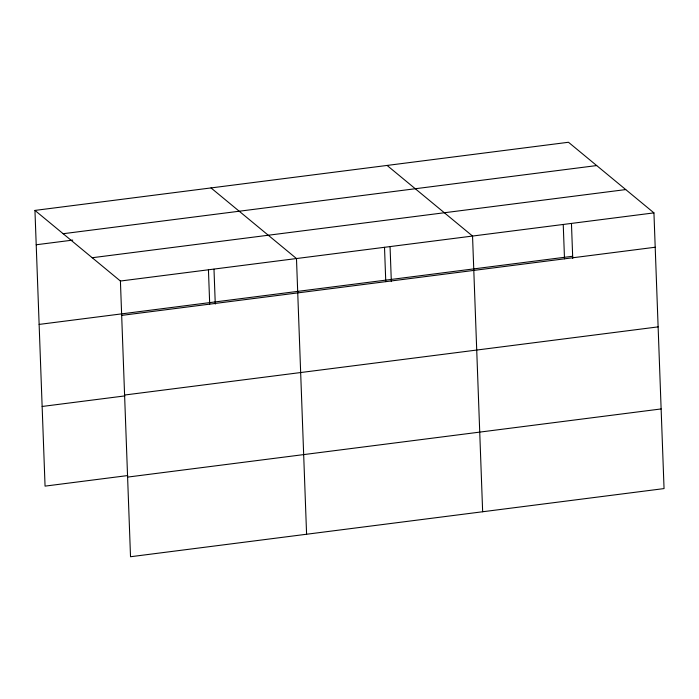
<?xml version="1.0" encoding="UTF-8"?>
<svg xmlns="http://www.w3.org/2000/svg" width="699" height="699" viewBox="0 0 699 699"><rect width="100%" height="100%" fill="white"/><g stroke="black" fill="none" stroke-linecap="round" stroke-linejoin="round"><path stroke-width="1.05" d="M34.95 210.416L568.479 142.264L653.941 212.88L664.05 488.584L130.521 556.736L120.411 281.033L34.95 210.416L45.059 486.12L127.725 475.556M63.155 233.719L596.684 165.567M36.208 244.764L72.713 240.107M92.207 257.73L625.736 189.578M120.411 281.033L653.941 212.88M39.127 324.415L572.656 256.262M121.67 315.389L655.199 247.236M124.597 395.031L658.117 326.879M42.141 406.469L124.806 395.914M127.602 477.094L661.132 408.941M387.08 165.436L472.541 236.052L482.651 511.755M211.011 187.926L296.481 258.543L306.59 534.246M571.459 223.531L572.734 258.42M563.237 224.466L564.504 258.822M390.059 246.703L391.335 281.592M384.511 247.297L385.769 281.653M213.99 269.194L215.275 304.082M208.442 269.788L209.7 304.144"/></g></svg>
